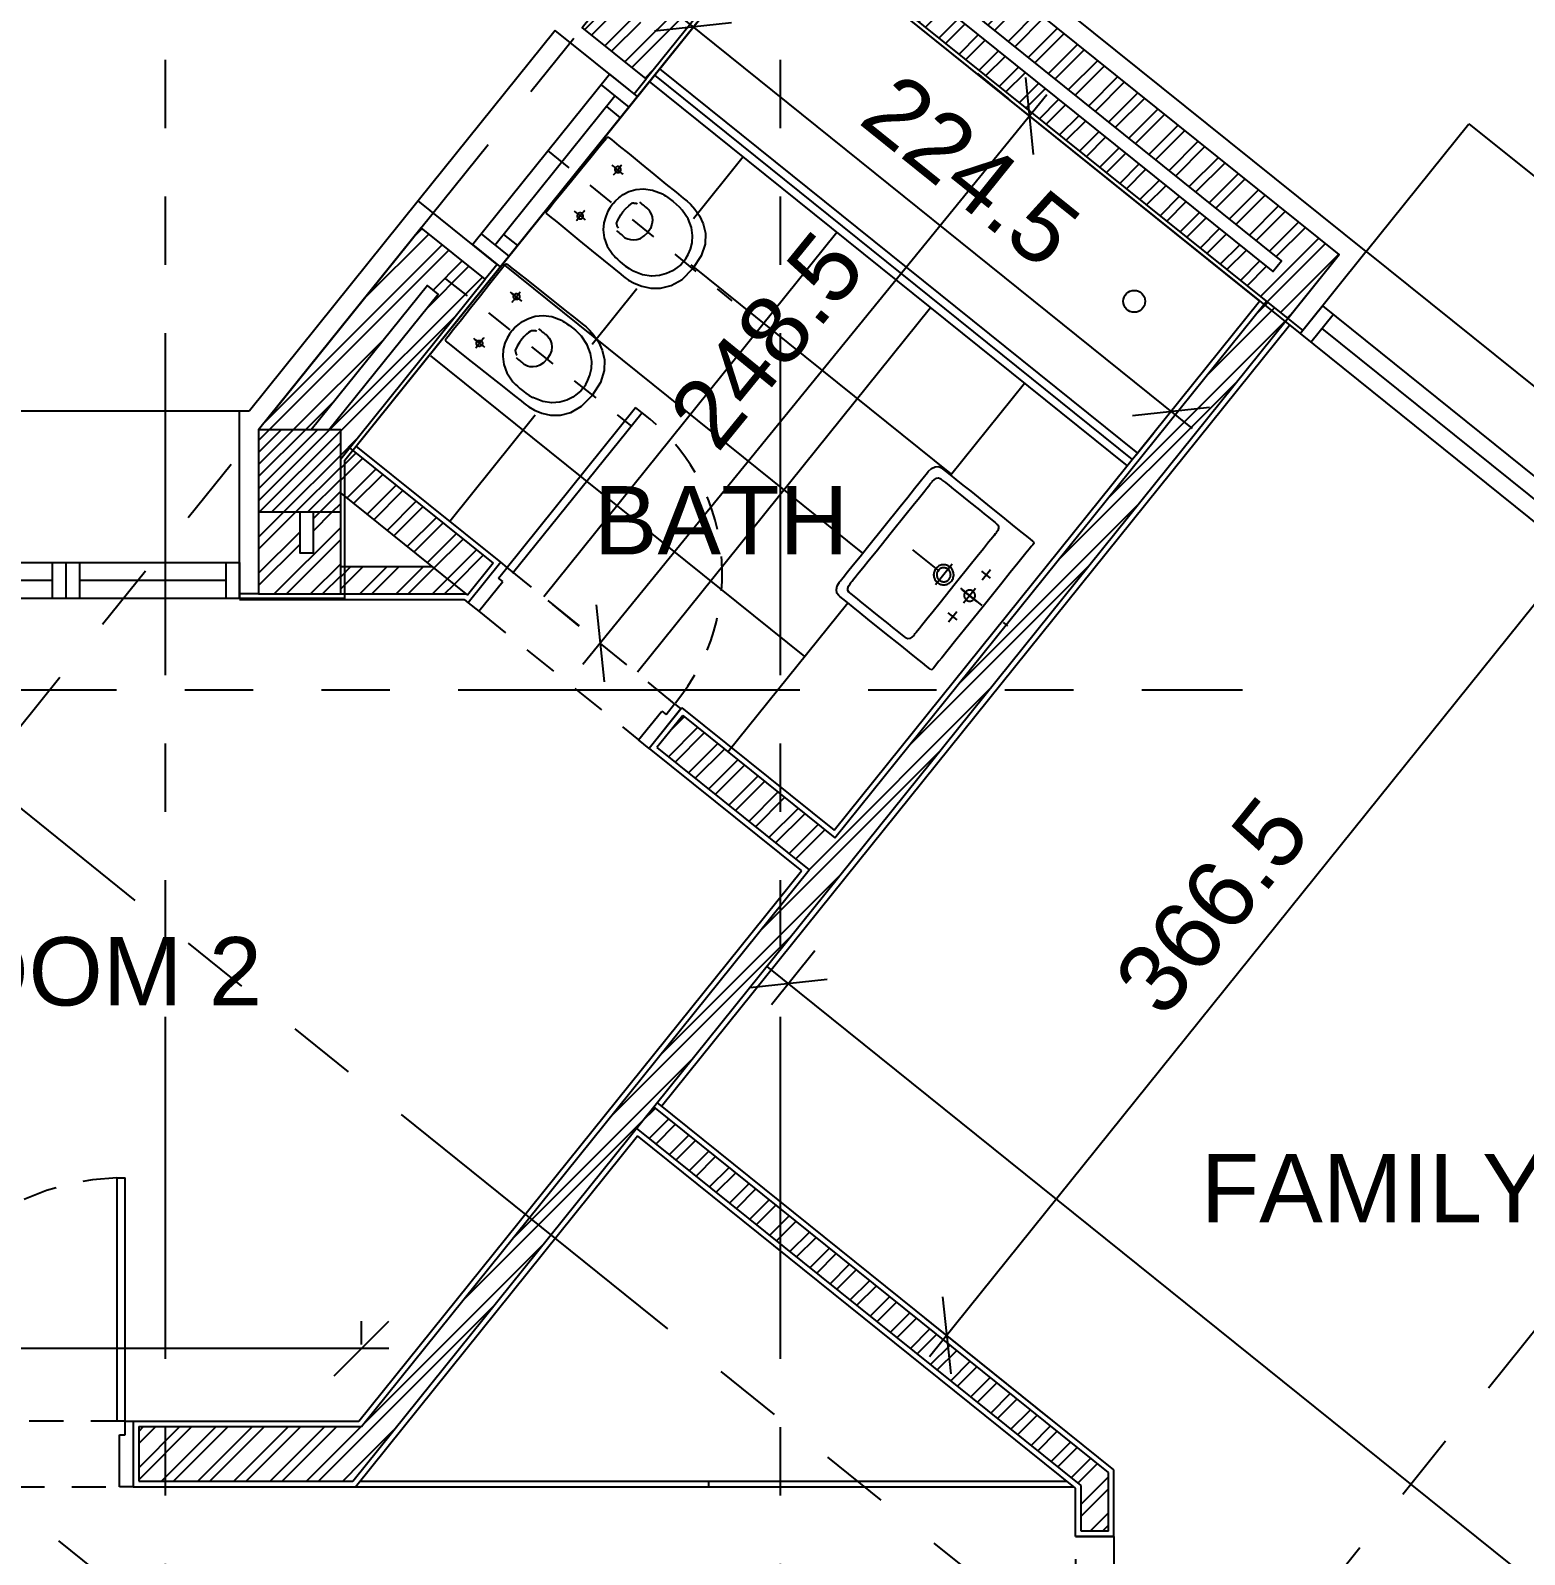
# Model space of a CAD drawing. Extents: x 186.8 to 246.9, y -2.6 to 70.8.
# Drawn here: x 206.82 to 212.29, y 48.99 to 54.56 of the extents above; entities that cross this region are included whole.
import ezdxf

# ---------------------------------------------------------------- set-up
doc = ezdxf.new("R2010")
doc.units = 0
doc.header["$MEASUREMENT"] = 0
doc.header["$PDMODE"] = 35
doc.header["$PDSIZE"] = 0.3
for name, pattern in [('AXIS_100$0$A-AXIS$0$PHANTOM', [2.5, 1.25, -0.25, 0.25, -0.25, 0.25, -0.25]), ('CENTER', [2, 1.25, -0.25, 0.25, -0.25]), ('DASHDOTX2', [50.8, 25.4, -12.7, 0, -12.7]), ('HIDDEN2', [0.1875, 0.125, -0.0625])]:
    doc.linetypes.add(name, pattern=pattern)
doc.layers.get('0').update_dxf_attribs({"linetype": 'CONTINUOUS'})
doc.layers.get('DEFPOINTS').update_dxf_attribs({"linetype": 'CONTINUOUS'})
for name, color, linetype in [('00 tiling', 165, 'CONTINUOUS'), ('00 WALL', 255, 'CONTINUOUS'), ('A-ALU', 9, 'CONTINUOUS'), ('A-AXIS-SANITARY', 10, 'DASHDOTX2'), ('a-dim', 3, 'CONTINUOUS'), ('A-FLOR-PFIX', 61, 'CONTINUOUS'), ('A-HATCH-CONC', 8, 'CONTINUOUS'), ('A-HATCH-WALL', 8, 'CONTINUOUS'), ('A-NOMENCLATURE', 3, 'CONTINUOUS'), ('A-PLASTER', 8, 'CONTINUOUS'), ('A-PORTE', 1, 'CONTINUOUS'), ('A-PROJECTION', 9, 'CONTINUOUS'), ('a-revetement', 1, 'CONTINUOUS'), ('A-WALL', 4, 'CONTINUOUS'), ('AXIS_100$0$A-AXIS-100', 10, 'AXIS_100$0$A-AXIS$0$PHANTOM'), ('S-9-10TH$0$A-STR 9-10TH', 2, 'CONTINUOUS'), ('sanitary', 6, 'CONTINUOUS')]:
    doc.layers.add(name, color=color, linetype=linetype)
doc.styles.add('A100-STEXT', font='ARIAL.TTF', dxfattribs={"height": 0.25})
doc.dimstyles.new('A100-DIM', dxfattribs={"dimtxt": 0.25, "dimasz": 0.2, "dimexe": 0.1, "dimexo": 0.3, "dimgap": 0.1, "dimtad": 1, "dimlfac": 100, "dimrnd": 0.5, "dimdsep": 46, "dimtxsty": 'A100-STEXT', "dimblk1": 'OBLIQUE', "dimblk2": 'OBLIQUE', "dimsah": 1, "dimcen": -0.05, "dimdle": 0.1, "dimclrd": 15, "dimclre": 15, "dimclrt": 256, "dimadec": 0, "dimazin": 0, "dimtfac": 0.28, "dimtix": 1, "dimtmove": 2, "dimatfit": 3, "dimldrblk": 'OBLIQUE', "dimfxl": 0, "dimtolj": 1, "dimarcsym": 0})
pattern_1 = [(45, (195.38718, -3e-10), (-0.06629126, 0.06629126), []), (45, (195.43137, -3e-10), (-0.06629126, 0.06629126), [])]
pattern_2 = [(45, (241.95445, -21.76068), (-0.06629126, 0.06629126), []), (45, (241.998645, -21.76068), (-0.06629126, 0.06629126), [])]

# ---------------------------------------------------------------- blocks, each defined once
blk = doc.blocks.new('A$C257F525F')
at = {"layer": 'A-ALU'}
for p, q in [((10.9304, 52.615), (12.2004, 52.615)), ((11.5154, 52.615), (11.5154, 52.485)), ((11.5654, 52.615), (11.5654, 52.485)), ((11.6154, 52.615), (11.6154, 52.485)), ((12.1504, 52.615), (12.1504, 52.485)), ((12.2004, 52.615), (12.2004, 52.485)), ((10.9804, 52.55), (11.5154, 52.55)), ((11.6154, 52.55), (12.1504, 52.55)), ((10.9304, 52.485), (12.2004, 52.485))]:
    blk.add_line(p, q, dxfattribs=at)
blk = doc.blocks.new('A$C4412624D')
for points in [[(-363.316505, 205.931824, 0), (-369.377186, 205.812927, 0), (-385.619804, 204.401184, 0), (-409.135235, 200.113983, 0), (-437.014357, 191.368836, 0), (-466.348038, 176.583069, 0), (-494.227158, 154.174194, 0), (-517.742592, 122.559601, 0), (-533.985207, 80.156738, 0), (-540.045876, 25.382996, 0)], [(-497.934326, 27.701111, 0), (-497.803253, 31.697464, 0), (-496.723526, 42.562134, 0), (-493.665352, 58.608521, 0), (-487.598946, 78.150055, 0), (-477.494526, 99.500153, 0), (-462.322313, 120.972229, 0), (-441.052518, 140.879669, 0), (-412.655359, 157.53595, 0), (-376.101051, 169.254425, 0)], [(-283.871368, 169.254578, 0), (-285.531082, 169.495087, 0), (-290.24971, 170.096344, 0), (-297.636414, 170.87796, 0), (-307.300392, 171.659577, 0), (-318.850838, 172.260834, 0), (-331.896935, 172.501343, 0), (-346.047874, 172.200714, 0), (-360.912849, 171.17862, 0), (-376.101044, 169.254608, 0)], [(-7.305237, 205.931824, 0), (-19.51413, 205.931824, 0), (-52.233948, 205.931824, 0), (-99.604431, 205.931824, 0), (-155.76532, 205.931824, 0), (-214.856354, 205.931793, 0), (-271.017242, 205.931793, 0), (-318.387726, 205.931793, 0), (-351.107536, 205.931763, 0), (-363.316406, 205.931763, 0)], [(-167.899292, 27.713638, 0), (-167.94632, 31.783478, 0), (-168.779755, 42.831787, 0), (-171.43811, 59.116745, 0), (-176.960022, 78.896546, 0), (-186.383972, 100.429382, 0), (-200.748535, 121.973389, 0), (-221.092255, 141.786835, 0), (-248.453674, 158.127808, 0), (-283.871368, 169.254547, 0)], [(-7.305237, 205.931824, 0), (-7.054718, 205.891724, 0), (-6.383331, 205.746399, 0), (-5.411285, 205.458283, 0), (-4.258881, 204.989777, 0), (-3.046356, 204.303314, 0), (-1.893951, 203.361298, 0), (-0.921936, 202.126221, 0), (-0.250519, 200.560455, 0), (0, 198.626465, 0)], [(-0.000031, 198.626618, 0), (-0.000031, 186.942688, 0), (-0.000031, 155.629791, 0), (-0.000031, 110.296204, 0), (-0.000031, 56.550171, 0), (0, 0, 0), (0, -53.746025, 0), (0, -99.079628, 0), (0.000031, -130.392528, 0), (0.000031, -142.076446, 0)], [(-128.633087, 134.554077, 0), (-126.879395, 134.554077, 0), (-122.179504, 134.554077, 0), (-115.375183, 134.554077, 0), (-107.308197, 134.554077, 0), (-98.820343, 134.554108, 0), (-90.753357, 134.554108, 0), (-83.949036, 134.554108, 0), (-79.249146, 134.554138, 0), (-77.495453, 134.554138, 0)], [(-93.019531, 135.467438, 0), (-93.196075, 137.437134, 0), (-93.705109, 139.291046, 0), (-94.515656, 140.998169, 0), (-95.596771, 142.527588, 0), (-96.917511, 143.848328, 0), (-98.446899, 144.929444, 0), (-100.154022, 145.740021, 0), (-102.007935, 146.249054, 0), (-103.977631, 146.425629, 0), (-103.977631, 146.425537, 0), (-105.947327, 146.248993, 0), (-107.801239, 145.73996, 0), (-109.508362, 144.929413, 0), (-111.03775, 143.848328, 0), (-112.358459, 142.527588, 0), (-113.439575, 140.99823, 0), (-114.250092, 139.291107, 0), (-114.759094, 137.437256, 0), (-114.935638, 135.46759, 0), (-114.93573, 135.467438, 0), (-114.759186, 133.497742, 0), (-114.250153, 131.643829, 0), (-113.439606, 129.936707, 0), (-112.35849, 128.407288, 0), (-111.03775, 127.086548, 0), (-109.508362, 126.005432, 0), (-107.801239, 125.194855, 0), (-105.947327, 124.685822, 0), (-103.977631, 124.509247, 0), (-103.977631, 124.509339, 0), (-102.007935, 124.685883, 0), (-100.154022, 125.194916, 0), (-98.446899, 126.005463, 0), (-96.917511, 127.086548, 0), (-95.596802, 128.407288, 0), (-94.515686, 129.936646, 0), (-93.70517, 131.643768, 0), (-93.196167, 133.49762, 0), (-93.019623, 135.467285, 0)], [(-103.977631, 156.470307, 0), (-103.977631, 154.841889, 0), (-103.977631, 150.477722, 0), (-103.977631, 144.159454, 0), (-103.977631, 136.668732, 0), (-103.977661, 128.787171, 0), (-103.977661, 121.296448, 0), (-103.977661, 114.97818, 0), (-103.977692, 110.614014, 0), (-103.977692, 108.985626, 0)], [(-239.127029, 93.496338, 0), (-244.453003, 93.570557, 0), (-249.945557, 93.674713, 0), (-255.392944, 93.798554, 0), (-260.583328, 93.931671, 0), (-265.304947, 94.063751, 0), (-269.345993, 94.184479, 0), (-272.494675, 94.283508, 0), (-274.5392, 94.350495, 0), (-275.267776, 94.375122, 0), (-275.267746, 94.375122, 0), (-277.177994, 94.160919, 0), (-282.297455, 93.202637, 0), (-289.709213, 91.026795, 0), (-298.496338, 87.159912, 0), (-307.741928, 81.128479, 0), (-316.529068, 72.45903, 0), (-323.940826, 60.67807, 0), (-329.060295, 45.312103, 0), (-330.970551, 25.887634, 0)], [(-222.988953, 73.828949, 0), (-223.338638, 74.133179, 0), (-224.304276, 74.948532, 0), (-225.760712, 76.128952, 0), (-227.582809, 77.528443, 0), (-229.645447, 79.000946, 0), (-231.823486, 80.400421, 0), (-233.99176, 81.580872, 0), (-236.025146, 82.39621, 0), (-237.798523, 82.70047, 0)], [(-222.988953, 73.828949, 0), (-222.415253, 72.286972, 0), (-220.969742, 67.851441, 0), (-219.065781, 60.807938, 0), (-217.11673, 51.442078, 0), (-215.53595, 40.039414, 0), (-214.736816, 26.885574, 0), (-215.132675, 12.266113, 0), (-217.136887, -3.533356, 0), (-221.162842, -20.227234, 0)], [(-363.316505, -149.381658, 0), (-369.377186, -149.461094, 0), (-385.619804, -148.580885, 0), (-409.135235, -145.063267, 0), (-437.014357, -137.230472, 0), (-466.348038, -123.404728, 0), (-494.227158, -101.908272, 0), (-517.742592, -71.063339, 0), (-533.985207, -29.192154, 0), (-540.045876, 25.383057, 0)], [(-497.934326, 27.701111, 0), (-497.877174, 23.658875, 0), (-496.982231, 12.679642, 0), (-494.164284, -3.515335, 0), (-488.338104, -23.204819, 0), (-478.41848, -44.667587, 0), (-463.320183, -66.182388, 0), (-441.957998, -86.028, 0), (-413.246702, -102.483177, 0), (-376.101074, -113.826691, 0)], [(-239.127029, -38.068466, 0), (-244.453003, -38.14267, 0), (-249.945557, -38.246841, 0), (-255.392944, -38.370651, 0), (-260.583328, -38.503769, 0), (-265.304947, -38.635849, 0), (-269.345993, -38.756561, 0), (-272.494675, -38.855591, 0), (-274.5392, -38.922577, 0), (-275.267776, -38.947189, 0), (-275.267746, -38.947235, 0), (-277.177994, -38.733047, 0), (-282.297455, -37.774811, 0), (-289.709213, -35.599045, 0), (-298.496338, -31.732208, 0), (-307.741928, -25.700821, 0), (-316.529068, -17.031387, 0), (-323.940826, -5.250381, 0), (-329.060295, 10.115692, 0), (-330.970551, 29.540344, 0)], [(-167.899292, 27.713638, 0), (-167.835449, 23.744888, 0), (-168.391693, 12.949295, 0), (-170.689728, -3.00711, 0), (-175.851273, -22.458359, 0), (-184.998032, -43.738403, 0), (-199.251709, -65.181274, 0), (-219.733994, -85.120949, 0), (-247.56662, -101.891426, 0), (-283.871277, -113.826691, 0)], [(-221.162796, -20.227218, 0), (-221.512482, -20.531448, 0), (-222.478119, -21.346786, 0), (-223.934555, -22.527222, 0), (-225.756668, -23.926681, 0), (-227.819305, -25.39917, 0), (-229.99733, -26.79863, 0), (-232.165619, -27.97905, 0), (-234.19902, -28.794388, 0), (-235.972382, -29.098617, 0)], [(-103.977631, -101.042419, 0), (-103.977631, -99.414001, 0), (-103.977631, -95.049827, 0), (-103.977631, -88.731552, 0), (-103.977631, -81.240814, 0), (-103.977661, -73.359253, 0), (-103.977661, -65.868515, 0), (-103.977661, -59.550239, 0), (-103.977692, -55.186066, 0), (-103.977692, -53.557648, 0)], [(-128.633087, -79.126785, 0), (-126.879395, -79.126785, 0), (-122.179504, -79.126785, 0), (-115.375183, -79.126785, 0), (-107.308197, -79.126793, 0), (-98.820343, -79.126793, 0), (-90.753357, -79.1268, 0), (-83.949036, -79.1268, 0), (-79.249146, -79.126808, 0), (-77.495453, -79.126816, 0)], [(-93.019531, -80.039558, 0), (-93.196075, -78.069855, 0), (-93.705109, -76.215965, 0), (-94.515656, -74.508842, 0), (-95.596771, -72.979439, 0), (-96.917511, -71.658707, 0), (-98.446899, -70.577591, 0), (-100.154022, -69.767044, 0), (-102.007935, -69.258026, 0), (-103.977631, -69.081474, 0), (-103.977631, -69.081459, 0), (-105.947327, -69.258011, 0), (-107.801239, -69.767036, 0), (-109.508362, -70.577583, 0), (-111.03775, -71.658699, 0), (-112.358459, -72.979431, 0), (-113.439575, -74.508835, 0), (-114.250092, -76.21595, 0), (-114.759094, -78.069839, 0), (-114.935638, -80.039543, 0), (-114.93573, -80.039558, 0), (-114.759186, -82.009262, 0), (-114.250153, -83.863159, 0), (-113.439606, -85.570282, 0), (-112.35849, -87.099686, 0), (-111.03775, -88.420425, 0), (-109.508362, -89.501541, 0), (-107.801239, -90.312088, 0), (-105.947327, -90.821113, 0), (-103.977631, -90.997673, 0), (-103.977631, -90.997658, 0), (-102.007935, -90.821106, 0), (-100.154022, -90.31208, 0), (-98.446899, -89.501533, 0), (-96.917511, -88.420418, 0), (-95.596802, -87.099678, 0), (-94.515686, -85.570274, 0), (-93.70517, -83.863144, 0), (-93.196167, -82.009254, 0), (-93.019623, -80.039543, 0)], [(-283.871368, -113.826683, 0), (-285.531082, -114.067184, 0), (-290.24971, -114.668434, 0), (-297.636414, -115.450065, 0), (-307.300392, -116.231693, 0), (-318.850838, -116.832943, 0), (-331.896935, -117.073444, 0), (-346.047874, -116.772819, 0), (-360.912849, -115.750694, 0), (-376.101044, -113.826691, 0)], [(-7.305237, -149.381658, 0), (-19.51413, -149.381658, 0), (-52.233948, -149.381658, 0), (-99.604431, -149.381658, 0), (-155.76532, -149.381658, 0), (-214.856354, -149.38166, 0), (-271.017242, -149.38166, 0), (-318.387726, -149.38166, 0), (-351.107536, -149.381662, 0), (-363.316406, -149.381662, 0)], [(-7.305237, -149.381658, 0), (-7.054718, -149.341568, 0), (-6.383331, -149.196247, 0), (-5.411285, -148.908123, 0), (-4.258881, -148.439623, 0), (-3.046356, -147.753174, 0), (-1.893951, -146.811207, 0), (-0.921936, -145.576141, 0), (-0.250519, -144.010414, 0), (0, -142.076446, 0)]]:
    blk.add_polyline3d(points)
at = {"layer": 'A-AXIS-SANITARY', "linetype": 'CENTER', "ltscale": 0.1}
blk.add_line((136.288241, 26.88557), (-721.794139, 26.885582), dxfattribs=at)
blk = doc.blocks.new('_OBLIQUE')
at = {"color": 0, "linetype": 'ByBlock'}
blk.add_line((-0.5, -0.5), (0.5, 0.5), dxfattribs=at)
blk = doc.blocks.new('*D56')
at = {"layer": 'a-dim', "color": 15, "lineweight": -2}
for p, q in [((210.2862, 54.4038), (210.4, 54.311)), ((210.5407, 54.3254), (208.8438, 52.2423)), ((208.7156, 52.4758), (208.8294, 52.383))]:
    blk.add_line(p, q, dxfattribs=at)
at = {"layer": 'DEFPOINTS', "color": 0}
for p in [(210.5188, 54.2143), (208.9069, 52.3199), (208.9482, 52.2863)]:
    blk.add_point(p, dxfattribs=at)
at = {"layer": 'a-dim', "color": 15, "lineweight": -2, "xscale": 0.2, "yscale": 0.2, "zscale": 0.2}
for p, rotation in [((210.4776, 54.2479), 50.8324854638496), ((208.9069, 52.3199), 230.8324854638496)]:
    blk.add_blockref('_OBLIQUE', p, dxfattribs=dict(at, rotation=rotation))
at = {"layer": 'a-dim', "insert": (209.5158, 53.4276), "char_height": 0.25, "attachment_point": 5, "rotation": 50.8325, "style": 'A100-STEXT'}
blk.add_mtext('\\A1;248.5', dxfattribs=at)
blk = doc.blocks.new('*D57')
at = {"layer": 'a-dim', "color": 15, "lineweight": -2}
for p, q in [((209.1685, 54.6357), (211.072, 53.1049)), ((209.1187, 54.4142), (209.1838, 54.4951)), ((210.8664, 53.0088), (210.9314, 53.0897))]:
    blk.add_line(p, q, dxfattribs=at)
at = {"layer": 'DEFPOINTS', "color": 0}
for p in [(209.3067, 54.648), (211.0544, 53.2426), (210.9941, 53.1676)]:
    blk.add_point(p, dxfattribs=at)
at = {"layer": 'a-dim', "color": 15, "lineweight": -2, "xscale": 0.2, "yscale": 0.2, "zscale": 0.2}
for p, rotation in [((209.2464, 54.573), 141.193709375791), ((210.9941, 53.1676), 321.1937093757911)]:
    blk.add_blockref('_OBLIQUE', p, dxfattribs=dict(at, rotation=rotation))
at = {"layer": 'a-dim', "insert": (210.2629, 54.0477), "char_height": 0.25, "attachment_point": 5, "rotation": 321.1937, "style": 'A100-STEXT'}
blk.add_mtext('\\A1;224.5', dxfattribs=at)
blk = doc.blocks.new('*D62')
at = {"layer": 'a-dim', "color": 15, "lineweight": -2}
for p, q in [((210.1107, 49.711), (212.5329, 52.7229)), ((212.8486, 52.3407), (212.3923, 52.7076)), ((210.5518, 49.4846), (210.0955, 49.8516))]:
    blk.add_line(p, q, dxfattribs=at)
at = {"layer": 'DEFPOINTS', "color": 0}
for p in [(212.4702, 52.645), (213.0824, 52.1527), (210.7855, 49.2966)]:
    blk.add_point(p, dxfattribs=at)
at = {"layer": 'a-dim', "color": 15, "lineweight": -2, "xscale": 0.2, "yscale": 0.2, "zscale": 0.2}
for p, rotation in [((212.4702, 52.645), 51.19370928353328), ((210.1734, 49.7889), 231.1937092835333)]:
    blk.add_blockref('_OBLIQUE', p, dxfattribs=dict(at, rotation=rotation))
at = {"layer": 'a-dim', "insert": (211.1443, 51.3597), "char_height": 0.25, "attachment_point": 5, "rotation": 51.1937, "style": 'A100-STEXT'}
blk.add_mtext('\\A1;366.5', dxfattribs=at)
blk = doc.blocks.new('*D63')
at = {"layer": 'a-dim', "color": 15, "lineweight": -2}
for p, q in [((209.6919, 51.1944), (209.5333, 50.9971)), ((216.0798, 45.8607), (209.518, 51.1377)), ((216.0979, 46.0427), (215.9393, 45.8454))]:
    blk.add_line(p, q, dxfattribs=at)
at = {"layer": 'DEFPOINTS', "color": 0}
for p in [(209.8799, 51.4281), (209.5959, 51.075), (216.2859, 46.2765)]:
    blk.add_point(p, dxfattribs=at)
at = {"layer": 'a-dim', "color": 15, "lineweight": -2, "xscale": 0.2, "yscale": 0.2, "zscale": 0.2}
for p, rotation in [((209.5959, 51.075), 141.1937093757805), ((216.0019, 45.9233), 321.1937093757805)]:
    blk.add_blockref('_OBLIQUE', p, dxfattribs=dict(at, rotation=rotation))
at = {"layer": 'a-dim', "insert": (212.9416, 48.6766), "char_height": 0.25, "attachment_point": 5, "rotation": 321.1937, "style": 'A100-STEXT'}
blk.add_mtext('\\A1;822', dxfattribs=at)
blk = doc.blocks.new('*D141')
at = {"layer": 'a-dim', "color": 15, "lineweight": -2}
for p, q in [((203.3805, 49.7551), (203.3805, 49.8401)), ((208.0341, 49.7551), (208.0341, 49.8401)), ((208.1341, 49.7401), (203.2805, 49.7401))]:
    blk.add_line(p, q, dxfattribs=at)
at = {"layer": 'DEFPOINTS', "color": 0}
for p in [(203.3805, 49.7401), (203.3805, 49.4551), (208.0341, 49.4551)]:
    blk.add_point(p, dxfattribs=at)
at = {"layer": 'a-dim', "color": 15, "lineweight": -2, "xscale": 0.2, "yscale": 0.2, "zscale": 0.2}
for p, rotation in [((203.3805, 49.7401), 180.0000000000514), ((208.0341, 49.7401), 5.139888514804625e-11)]:
    blk.add_blockref('_OBLIQUE', p, dxfattribs=dict(at, rotation=rotation))
at = {"layer": 'a-dim', "insert": (205.7073, 49.9677), "char_height": 0.25, "attachment_point": 5, "style": 'A100-STEXT'}
blk.add_mtext('\\A1;465.5', dxfattribs=at)

msp = doc.modelspace()

# ---------------------------------------------------------------- hatches: boundary and pattern name
at = {"layer": 'A-HATCH-CONC'}
h = msp.add_hatch(dxfattribs=at)
h.set_pattern_fill('ANSI31', color=256, scale=0.25, style=0)
h.set_pattern_definition([(45, (195.387175, -3e-10), (-0.022097087, 0.022097087), [])])
h.paths.add_polyline_path([(207.95761, 53.1), (207.65761, 53.1), (207.65761, 52.8), (207.95761, 52.8)])
at = {"layer": 'A-HATCH-WALL'}
h = msp.add_hatch(dxfattribs=at)
h.set_pattern_fill('ANSI32', color=256, scale=0.25, style=0)
h.set_pattern_definition(pattern_1)
h.paths.add_polyline_path([(209.75667, 55.23141), (209.66267, 55.11452), (211.3986, 53.71849), (211.36726, 53.67952), (209.63133, 55.07556), (209.56867, 54.99763), (211.42148, 53.50759), (211.60949, 53.74137)])
h = msp.add_hatch(dxfattribs=at)
h.set_pattern_fill('ANSI32', color=256, scale=0.25, style=0)
h.set_pattern_definition(pattern_1)
h.paths.add_polyline_path([(209.26377, 54.85785), (209.14688, 54.95186), (208.84093, 54.57142), (209.07471, 54.38341), (209.38066, 54.76385), (209.30273, 54.82652), (209.09078, 54.56297), (209.05182, 54.5943)])
h = msp.add_hatch(dxfattribs=at)
h.set_pattern_fill('ANSI32', color=256, scale=0.25, style=0)
h.set_pattern_definition(pattern_1)
h.paths.add_polyline_path([(208.25184, 53.8389), (207.65761, 53.1), (207.8501, 53.1), (208.27473, 53.62801), (208.31369, 53.59668), (207.91426, 53.1), (207.95761, 53.1), (207.95761, 52.99433), (208.48562, 53.6509)])
h = msp.add_hatch(dxfattribs=at)
h.set_pattern_fill('ANSI32', color=256, scale=0.25, style=0)
h.set_pattern_definition(pattern_2)
h.paths.add_polyline_path([(208.03414, 49.4551), (208.03414, 49.29553), (211.42148, 53.50759), (211.34356, 53.57026), (209.76516, 51.60757), (209.20838, 52.05532), (209.11438, 51.93843), (209.67115, 51.49068)])
h = msp.add_hatch(dxfattribs=at)
h.set_pattern_fill('ANSI32', color=256, scale=0.25, style=0)
h.set_pattern_definition(pattern_2)
h.paths.add_polyline_path([(207.99026, 53.03494), (207.95761, 52.99433), (207.95761, 52.86871), (208.42083, 52.49619), (208.51483, 52.61308)])
h = msp.add_hatch(dxfattribs=at)
h.set_pattern_fill('ANSI32', color=256, scale=0.25, style=0)
h.set_pattern_definition(pattern_1)
h.paths.add_polyline_path([(207.95761, 52.8), (207.85761, 52.8), (207.85761, 52.65), (207.80761, 52.65), (207.80761, 52.8), (207.65761, 52.8), (207.65761, 52.5), (207.95761, 52.5)])
h = msp.add_hatch(dxfattribs=at)
h.set_pattern_fill('ANSI32', color=256, scale=0.25, style=0)
h.set_pattern_definition(pattern_2)
h.paths.add_polyline_path([(207.95761, 52.5), (208.41609, 52.5), (208.29174, 52.6), (207.95761, 52.6)])
h = msp.add_hatch(dxfattribs=at)
h.set_pattern_fill('ANSI32', color=256, scale=0.25, style=0)
h.set_pattern_definition(pattern_2)
h.paths.add_polyline_path([(210.6656, 49.07255), (210.76561, 49.07255), (210.76554, 49.28706), (209.10273, 50.6243), (209.04007, 50.54637), (210.66554, 49.23916)])
h = msp.add_hatch(dxfattribs=at)
h.set_pattern_fill('ANSI32', color=256, scale=0.25, style=0)
h.set_pattern_definition(pattern_2)
h.paths.add_polyline_path([(208.00162, 49.2551), (208.03414, 49.29553), (208.03414, 49.4551), (207.21884, 49.4551), (207.21884, 49.2551)])

# ---------------------------------------------------------------- linework, layer by layer
at = {"layer": '00 tiling', "ltscale": 0.4}
for p, q in [((209.42929, 54.09826), (209.2477, 53.87247)), ((209.77218, 53.82251), (208.70027, 52.48962)), ((208.55044, 53.70757), (209.86662, 52.64909)), ((209.23783, 53.7035), (210.18998, 52.93778)), ((209.04118, 53.61566), (208.87796, 53.4127)), ((210.11506, 53.54675), (209.04315, 52.21387)), ((208.28636, 53.37121), (209.65402, 52.27134)), ((208.66937, 53.15333), (208.35738, 52.76537))]:
    msp.add_line(p, q, dxfattribs=at)
at = {"layer": '00 WALL'}
msp.add_line((208.51483, 52.61308), (208.42083, 52.49619), dxfattribs=at)
at = {"layer": 'A-ALU'}
for p, q in [((208.43987, 53.77752), (208.94122, 54.40093)), ((208.94122, 54.40093), (209.04253, 54.31946)), ((208.90989, 54.36197), (209.01119, 54.2805)), ((208.52186, 53.77574), (208.96054, 54.32123)), ((208.54118, 53.69605), (209.04253, 54.31946)), ((208.92921, 54.28227), (208.97986, 54.24153)), ((208.47121, 53.81648), (208.57251, 53.73501)), ((208.55319, 53.81471), (208.60385, 53.77397)), ((208.43987, 53.77752), (208.54118, 53.69605))]:
    msp.add_line(p, q, dxfattribs=at)
for points in [[(211.46663, 53.45203), (211.5481, 53.55334)], [(211.5056, 53.4207), (211.58707, 53.522)], [(211.5481, 53.55334), (213.32668, 52.12301)], [(211.46663, 53.45203), (213.24521, 52.0217)], [(211.54633, 53.47135), (212.58247, 52.63809)]]:
    msp.add_lwpolyline(points, dxfattribs=at)
at = {"layer": 'A-AXIS-SANITARY', "linetype": 'CENTER', "ltscale": 0.1}
msp.add_line((210.04888, 52.66195), (210.39589, 52.38288), dxfattribs=at)
msp.add_lwpolyline([(210.1942, 52.60899), (210.13318, 52.53312)], dxfattribs=at)
at = {"layer": 'A-FLOR-PFIX'}
for p, q in [((209.124, 54.42077), (210.87162, 53.01533)), ((209.0864, 54.37401), (210.83402, 52.96857)), ((209.1052, 54.39739), (210.85282, 52.99195)), ((210.1877, 52.93494), (210.45795, 53.271)), ((209.37351, 51.92253), (209.81201, 52.46779))]:
    msp.add_line(p, q, dxfattribs=at)
for points in [[(210.1164, 52.223), (210.11543, 52.22378), (210.11262, 52.22605), (210.10192, 52.23465), (210.08531, 52.24801), (210.06376, 52.26534), (210.03826, 52.28584), (210.00981, 52.30872), (209.94796, 52.35846), (209.88611, 52.4082), (209.85765, 52.43109), (209.83216, 52.45159), (209.81061, 52.46892), (209.79399, 52.48228), (209.7833, 52.49088), (209.78049, 52.49315), (209.77952, 52.49392), (209.77257, 52.50352), (209.77064, 52.51601), (209.77365, 52.5298), (209.78155, 52.54331), (209.78249, 52.54447), (209.78521, 52.54786), (209.78961, 52.55333), (209.79555, 52.56072), (209.81162, 52.5807), (209.83247, 52.60662), (209.85713, 52.63729), (209.88465, 52.67151), (209.94448, 52.7459), (210.0043, 52.82029), (210.03183, 52.85452), (210.05649, 52.88518), (210.07733, 52.9111), (210.0934, 52.93108), (210.09935, 52.93848), (210.10374, 52.94394), (210.10647, 52.94733), (210.1074, 52.94849), (210.1189, 52.95911), (210.13173, 52.96502), (210.14434, 52.9658), (210.1552, 52.96108), (210.15617, 52.9603), (210.15899, 52.95803), (210.16968, 52.94943), (210.18629, 52.93607), (210.20784, 52.91874), (210.23334, 52.89824), (210.26179, 52.87535), (210.32364, 52.82562), (210.38549, 52.77588), (210.41395, 52.75299), (210.43945, 52.73249), (210.46099, 52.71516), (210.47761, 52.7018), (210.4883, 52.6932), (210.49112, 52.69093), (210.49208, 52.69016), (210.49262, 52.6852), (210.49156, 52.68387), (210.48845, 52.68001), (210.48344, 52.67378), (210.47667, 52.66536), (210.46826, 52.65491), (210.45836, 52.64259), (210.43461, 52.61306), (210.40651, 52.57812), (210.37515, 52.53913), (210.30699, 52.45437), (210.23883, 52.36961), (210.20747, 52.33062), (210.17937, 52.29568), (210.15562, 52.26615), (210.14572, 52.25383), (210.13731, 52.24338), (210.13054, 52.23495), (210.12553, 52.22873), (210.12242, 52.22487), (210.12136, 52.22354), (210.1164, 52.223)], [(209.81588, 52.50716), (209.81253, 52.51254), (209.81231, 52.52006), (209.81505, 52.52873), (209.82061, 52.53757), (209.82148, 52.53865), (209.82399, 52.54177), (209.82805, 52.54682), (209.83354, 52.55364), (209.84035, 52.56211), (209.84837, 52.57209), (209.86761, 52.59601), (209.89037, 52.62432), (209.91578, 52.65591), (209.971, 52.72457), (210.02622, 52.79324), (210.05162, 52.82483), (210.07439, 52.85313), (210.09362, 52.87706), (210.10165, 52.88703), (210.10846, 52.8955), (210.11395, 52.90232), (210.118, 52.90737), (210.12052, 52.9105), (210.12138, 52.91157), (210.12883, 52.9189), (210.13671, 52.92345), (210.1441, 52.92484), (210.15008, 52.92272), (210.15243, 52.92082), (210.15909, 52.91547), (210.16944, 52.90715), (210.18287, 52.89635), (210.19875, 52.88358), (210.21647, 52.86932), (210.255, 52.83834), (210.29353, 52.80736), (210.31126, 52.7931), (210.32714, 52.78033), (210.34056, 52.76953), (210.35091, 52.76121), (210.35757, 52.75585), (210.35993, 52.75396), (210.36328, 52.74857), (210.36351, 52.74106), (210.36076, 52.73238), (210.3552, 52.72353), (210.35433, 52.72246), (210.35182, 52.71933), (210.34776, 52.71429), (210.34227, 52.70746), (210.33546, 52.69899), (210.32744, 52.68902), (210.3082, 52.6651), (210.28544, 52.63679), (210.26003, 52.6052), (210.20481, 52.53654), (210.14959, 52.46787), (210.12419, 52.43628), (210.10142, 52.40798), (210.08219, 52.38405), (210.07416, 52.37408), (210.06735, 52.36561), (210.06186, 52.35878), (210.05781, 52.35374), (210.05529, 52.35061), (210.05443, 52.34954), (210.04698, 52.34221), (210.0391, 52.33767), (210.03171, 52.33628), (210.02573, 52.3384), (210.02338, 52.34029), (210.01672, 52.34565), (210.00637, 52.35397), (209.99294, 52.36476), (209.97706, 52.37754), (209.95933, 52.39179), (209.92081, 52.42278), (209.88228, 52.45376), (209.86455, 52.46802), (209.84867, 52.48079), (209.83525, 52.49158), (209.8249, 52.49991), (209.81824, 52.50526), (209.81588, 52.50716), (209.81588, 52.50716)], [(210.14, 52.5416), (210.14304, 52.5394), (210.14623, 52.53755), (210.14954, 52.53605), (210.15294, 52.5349), (210.1564, 52.53409), (210.15991, 52.53363), (210.16343, 52.5335), (210.16694, 52.53372), (210.17042, 52.53426), (210.17383, 52.53514), (210.17716, 52.53635), (210.18037, 52.53788), (210.18344, 52.53973), (210.18635, 52.54191), (210.18906, 52.5444), (210.19156, 52.5472), (210.19376, 52.55024), (210.19561, 52.55342), (210.19711, 52.55673), (210.19826, 52.56013), (210.19907, 52.56359), (210.19953, 52.5671), (210.19966, 52.57062), (210.19945, 52.57413), (210.1989, 52.57761), (210.19803, 52.58103), (210.19682, 52.58435), (210.19529, 52.58757), (210.19344, 52.59064), (210.19127, 52.59355), (210.18878, 52.59626), (210.18597, 52.59876), (210.18293, 52.60097), (210.17974, 52.60282), (210.17643, 52.60431), (210.17304, 52.60546), (210.16957, 52.60627), (210.16606, 52.60673), (210.16254, 52.60686), (210.15902, 52.60664), (210.15555, 52.6061), (210.15213, 52.60522), (210.14881, 52.60401), (210.14559, 52.60248), (210.14252, 52.60063), (210.13962, 52.59845), (210.1369, 52.59597), (210.1344, 52.59316), (210.1322, 52.59012), (210.13035, 52.58694), (210.12885, 52.58363), (210.1277, 52.58023), (210.1269, 52.57677), (210.12643, 52.57326), (210.12631, 52.56974), (210.12652, 52.56623), (210.12707, 52.56275), (210.12794, 52.55933), (210.12915, 52.55601), (210.13068, 52.5528), (210.13253, 52.54972), (210.1347, 52.54681), (210.1372, 52.5441), (210.14, 52.5416), (210.14, 52.5416)], [(210.14695, 52.55024), (210.14907, 52.54871), (210.15129, 52.54742), (210.1536, 52.54637), (210.15597, 52.54557), (210.15839, 52.54501), (210.16084, 52.54469), (210.1633, 52.5446), (210.16575, 52.54475), (210.16817, 52.54513), (210.17055, 52.54575), (210.17287, 52.54659), (210.17511, 52.54765), (210.17726, 52.54895), (210.17928, 52.55046), (210.18118, 52.5522), (210.18292, 52.55415), (210.18446, 52.55627), (210.18574, 52.5585), (210.18679, 52.5608), (210.18759, 52.56317), (210.18816, 52.56559), (210.18848, 52.56804), (210.18857, 52.57049), (210.18842, 52.57294), (210.18804, 52.57537), (210.18743, 52.57775), (210.18659, 52.58007), (210.18552, 52.58232), (210.18423, 52.58446), (210.18272, 52.58649), (210.18098, 52.58838), (210.17902, 52.59012), (210.1769, 52.59166), (210.17468, 52.59295), (210.17237, 52.594), (210.17, 52.5948), (210.16758, 52.59536), (210.16513, 52.59568), (210.16268, 52.59577), (210.16022, 52.59562), (210.1578, 52.59524), (210.15542, 52.59463), (210.1531, 52.59378), (210.15086, 52.59272), (210.14871, 52.59142), (210.14668, 52.58991), (210.14479, 52.58817), (210.14305, 52.58622), (210.14151, 52.5841), (210.14022, 52.58188), (210.13918, 52.57957), (210.13838, 52.5772), (210.13781, 52.57478), (210.13749, 52.57233), (210.1374, 52.56988), (210.13755, 52.56743), (210.13793, 52.565), (210.13854, 52.56262), (210.13938, 52.5603), (210.14045, 52.55805), (210.14174, 52.55591), (210.14326, 52.55388), (210.14499, 52.55199), (210.14695, 52.55024), (210.14695, 52.55024)], [(210.33471, 52.55778), (210.30216, 52.58395)], [(210.33411, 52.58867), (210.30375, 52.55092)], [(210.27914, 52.52031), (210.23603, 52.4667)], [(210.2452, 52.47811), (210.24688, 52.4769), (210.24864, 52.47588), (210.25046, 52.47505), (210.25233, 52.47442), (210.25424, 52.47397), (210.25618, 52.47372), (210.25812, 52.47365), (210.26006, 52.47377), (210.26198, 52.47407), (210.26386, 52.47455), (210.26569, 52.47522), (210.26746, 52.47606), (210.26916, 52.47708), (210.27076, 52.47828), (210.27226, 52.47966), (210.27363, 52.4812), (210.27485, 52.48288), (210.27587, 52.48463), (210.2767, 52.48646), (210.27733, 52.48833), (210.27778, 52.49024), (210.27803, 52.49218), (210.2781, 52.49412), (210.27799, 52.49606), (210.27769, 52.49798), (210.27721, 52.49986), (210.27654, 52.5017), (210.2757, 52.50347), (210.27468, 52.50516), (210.27348, 52.50677), (210.27211, 52.50827), (210.27056, 52.50965), (210.26888, 52.51086), (210.26712, 52.51188), (210.2653, 52.51271), (210.26342, 52.51334), (210.26151, 52.51379), (210.25957, 52.51404), (210.25763, 52.51411), (210.25569, 52.51399), (210.25377, 52.51369), (210.25189, 52.5132), (210.25005, 52.51254), (210.24828, 52.51169), (210.24659, 52.51067), (210.24498, 52.50947), (210.24349, 52.5081), (210.24211, 52.50655), (210.24089, 52.50488), (210.23988, 52.50312), (210.23905, 52.5013), (210.23841, 52.49942), (210.23797, 52.49751), (210.23771, 52.49558), (210.23765, 52.49363), (210.23776, 52.4917), (210.23806, 52.48978), (210.23855, 52.48789), (210.23921, 52.48606), (210.24006, 52.48429), (210.24108, 52.48259), (210.24228, 52.48099), (210.24365, 52.47949), (210.2452, 52.47811), (210.2452, 52.47811)], [(210.21194, 52.40511), (210.17939, 52.43129)], [(210.18097, 52.39825), (210.21134, 52.436)]]:
    msp.add_lwpolyline(points, dxfattribs=at)
msp.add_circle((210.85996, 53.57024), 0.04004, dxfattribs=at)
at = {"layer": 'A-PLASTER'}
for p, q in [((209.7621, 51.63568), (211.31857, 53.5711)), ((209.13085, 50.62735), (211.42767, 53.48337)), ((208.54295, 52.61613), (208.42388, 52.46807)), ((207.58761, 52.485), (207.58761, 52.5)), ((207.58761, 52.48), (208.40904, 52.48)), ((208.40904, 52.48), (208.42388, 52.46807)), ((209.20533, 52.08344), (209.08626, 51.93538)), ((209.20533, 52.08344), (209.7621, 51.63568)), ((209.08626, 51.93538), (209.64303, 51.48762)), ((208.02456, 49.4751), (209.64303, 51.48762)), ((210.78554, 49.29664), (209.11527, 50.63988)), ((208.0112, 49.2351), (209.04312, 50.51825)), ((210.64554, 49.22958), (209.04312, 50.51825)), ((207.19884, 49.4751), (208.02456, 49.4751)), ((207.19884, 49.4751), (207.19884, 49.2351)), ((210.78567, 49.05255), (210.78554, 49.29664)), ((207.19884, 49.2351), (208.0112, 49.2351)), ((208.0112, 49.2351), (210.63868, 49.2351)), ((208.02729, 49.2551), (210.61381, 49.2551)), ((209.30446, 49.2351), (209.30446, 49.2551)), ((210.64567, 49.05255), (210.64554, 49.22958)), ((210.78567, 49.05255), (210.64567, 49.05255))]:
    msp.add_line(p, q, dxfattribs=at)
for points in [[(208.54295, 52.61613), (208.01449, 53.04112), (209.57095, 54.97654), (211.31857, 53.5711)], [(209.04253, 54.31946), (209.57095, 54.97654), (211.46663, 53.45203)], [(207.58761, 52.485), (207.97261, 52.485), (207.97261, 52.98905), (208.54118, 53.69605)]]:
    msp.add_lwpolyline(points, dxfattribs=at)
at = {"layer": 'A-PORTE'}
for p, q in [((208.56321, 52.59345), (209.03635, 53.18178)), ((209.05972, 53.16298), (209.03635, 53.18178)), ((209.05972, 53.16298), (208.58659, 52.57465)), ((208.54295, 52.61613), (208.42388, 52.46807)), ((208.56633, 52.59733), (208.54295, 52.61613)), ((208.535, 52.55837), (208.56633, 52.59733)), ((208.46284, 52.43673), (208.55058, 52.54583)), ((208.55058, 52.54583), (208.535, 52.55837)), ((208.42388, 52.46807), (208.46284, 52.43673)), ((209.17883, 52.09836), (209.15545, 52.11716)), ((209.0473, 51.96672), (209.13191, 52.07193)), ((209.20221, 52.07956), (209.08626, 51.93538)), ((209.13191, 52.07193), (209.1475, 52.0594)), ((209.1475, 52.0594), (209.17883, 52.09836)), ((209.17883, 52.09836), (209.20221, 52.07956)), ((209.08626, 51.93538), (209.0473, 51.96672)), ((207.13884, 50.3651), (207.13884, 49.4751)), ((207.13884, 50.3651), (207.16884, 50.3651)), ((207.16884, 49.4751), (207.16884, 50.3651)), ((207.16884, 49.4751), (207.19884, 49.4751)), ((207.16884, 49.4251), (207.16884, 49.4751)), ((207.19884, 49.4751), (207.19884, 49.2351)), ((207.14884, 49.2351), (207.14884, 49.4251)), ((207.14884, 49.4251), (207.16884, 49.4251)), ((207.19884, 49.2351), (207.14884, 49.2351)), ((210.64567, 49.05258), (210.78567, 49.05255))]:
    msp.add_line(p, q, dxfattribs=at)
at = {"layer": 'A-PORTE', "linetype": 'HIDDEN2'}
for p, q in [((209.17883, 52.09836), (208.56633, 52.59733)), ((208.46284, 52.43673), (209.0473, 51.96672)), ((207.16884, 49.4751), (206.27884, 49.4751)), ((206.29884, 49.2351), (207.14884, 49.2351)), ((210.64567, 47.94531), (210.64571, 49.05258)), ((210.78567, 49.05255), (210.78567, 47.92))]:
    msp.add_line(p, q, dxfattribs=at)
for centre, radius, start, end in [((208.61625, 52.57447), 0.73689, 320.14607, 53.00023), ((207.16974, 49.47473), 0.8909, 91.98764, 179.97659)]:
    msp.add_arc(centre, radius, start, end, dxfattribs=at)
at = {"layer": 'A-PROJECTION'}
for p, q in [((208.74251, 54.56074), (208.24116, 53.93732)), ((211.70792, 53.75207), (212.08394, 54.21963)), ((212.08394, 54.21963), (215.31974, 51.61739)), ((211.70791, 53.75205), (213.48689, 52.32222)), ((206.31761, 53.17), (207.58761, 53.17))]:
    msp.add_line(p, q, dxfattribs=at)
at = {"layer": 'a-revetement'}
for p, q in [((211.70791, 53.75205), (209.51221, 55.51784)), ((209.03084, 54.32886), (208.74251, 54.56074)), ((209.03084, 54.32886), (209.07471, 54.38341)), ((208.24116, 53.93732), (207.62408, 53.17)), ((208.52949, 53.70545), (208.24116, 53.93732)), ((211.70791, 53.75205), (211.47603, 53.46372)), ((208.52949, 53.70545), (208.48562, 53.6509)), ((211.42148, 53.50759), (211.47603, 53.46372)), ((207.58761, 52.5), (207.58761, 53.17)), ((207.58761, 53.17), (207.62408, 53.17)), ((207.65761, 52.5), (207.58761, 52.5))]:
    msp.add_line(p, q, dxfattribs=at)
at = {"layer": 'A-WALL'}
for p, q in [((208.00162, 49.2551), (211.60949, 53.74137)), ((209.76516, 51.60757), (211.34356, 53.57026)), ((207.99026, 53.03494), (208.51483, 52.61308)), ((207.95761, 52.86871), (208.42083, 52.49619)), ((207.95761, 52.6), (208.29174, 52.6)), ((208.51483, 52.61308), (208.42083, 52.49619)), ((207.95761, 52.5), (208.41609, 52.5)), ((209.20838, 52.05532), (209.11438, 51.93843)), ((209.20838, 52.05532), (209.76516, 51.60757)), ((209.11438, 51.93843), (209.67115, 51.49068)), ((208.03414, 49.4551), (209.67115, 51.49068)), ((210.76554, 49.28706), (209.10273, 50.6243)), ((210.66554, 49.23916), (209.04007, 50.54637)), ((207.21884, 49.4551), (207.21884, 49.2551)), ((207.21884, 49.4551), (208.03414, 49.4551)), ((210.76567, 49.07255), (210.76554, 49.28706)), ((207.21884, 49.2551), (208.00162, 49.2551)), ((210.66567, 49.07255), (210.66554, 49.23916)), ((210.76567, 49.07255), (210.66567, 49.07255))]:
    msp.add_line(p, q, dxfattribs=at)
for points in [[(209.56867, 54.99763), (211.42148, 53.50759), (211.60949, 53.74137), (209.75667, 55.23141)], [(209.63133, 55.07556), (211.36726, 53.67952), (211.3986, 53.71849), (209.66267, 55.11452)], [(209.38066, 54.76385), (209.07471, 54.38341), (208.84093, 54.57142), (209.14688, 54.95186)], [(207.95761, 52.99433), (208.48562, 53.6509), (208.25184, 53.8389), (207.65761, 53.1)], [(207.91426, 53.1), (208.31369, 53.59668), (208.27473, 53.62801), (207.8501, 53.1)], [(207.65761, 52.8), (207.65761, 52.5), (207.95761, 52.5), (207.95761, 52.8)], [(207.80761, 52.8), (207.80761, 52.65), (207.85761, 52.65), (207.85761, 52.8)]]:
    msp.add_lwpolyline(points, dxfattribs=at)
at = {"layer": 'AXIS_100$0$A-AXIS-100'}
for p, q in [((199.87967, 43.42837), (221.33107, 70.10253)), ((204.3215, 39.85624), (225.7729, 66.5304)), ((207.31554, 63.4533), (207.31554, 41.71458)), ((209.56554, 63.4533), (209.56554, 41.71458)), ((232.5327, 31.01193), (196.7434, 59.79374)), ((231.27933, 29.45339), (195.49002, 58.2352)), ((193.38718, 52.15), (211.25575, 52.15))]:
    msp.add_line(p, q, dxfattribs=at)
at = {"layer": 'S-9-10TH$0$A-STR 9-10TH'}
msp.add_lwpolyline([(207.95761, 52.8), (207.95761, 53.1), (207.65761, 53.1), (207.65761, 52.8)], close=True, dxfattribs=at)
at = {"layer": 'sanitary'}
msp.add_lwpolyline([(210.28447, 52.47249), (210.23086, 52.5156)], dxfattribs=at)

# ---------------------------------------------------------------- block references
at = {"layer": 'A-ALU'}
msp.add_blockref('A$C257F525F', (195.38718, 0), dxfattribs=at)
at = {"layer": 'A-FLOR-PFIX', "yscale": 0.001013189780060486, "zscale": 0.00101318978022957}
for p, xscale, rotation in [((208.83854, 54.05565), 0.001013189780291193, 140.7727124983293), ((208.43283, 53.54534), -0.001013189780288081, 321.6147065740387)]:
    msp.add_blockref('A$C4412624D', p, dxfattribs=dict(at, xscale=xscale, rotation=rotation))

# ---------------------------------------------------------------- texts
at = {"layer": 'A-NOMENCLATURE', "style": 'A100-STEXT'}
for s, p in [('BATH', (208.88319, 52.64443)), ('BEDROOM 2', (205.57423, 50.995)), ('FAMILY ROOM ', (211.10356, 50.20202))]:
    msp.add_text(s, height=0.25, dxfattribs=at).set_placement(p)

# ---------------------------------------------------------------- dimensions: what is measured, and where the dimension line sits
at = {"layer": 'a-dim'}
for p1, p2, distance, picture, middle in [((209.30674, 54.648), (211.05436, 53.24256), -0.09623, '*D57', (210.26291, 54.04769)), ((210.51879, 54.21429), (208.94816, 52.28627), -0.05318, '*D56', (209.51576, 53.42765)), ((210.78554, 49.29664), (213.08236, 52.15266), 0.78555, '*D62', (211.14433, 51.35967)), ((216.2859, 46.27645), (209.87993, 51.42814), 0.45314, '*D63', (212.9416, 48.67658)), ((208.03414, 49.4551), (203.38054, 49.4551), -0.28498, '*D141', (205.70734, 49.96772))]:
    dim = msp.add_aligned_dim(p1=p1, p2=p2, distance=distance, dimstyle='A100-DIM', dxfattribs=at)
    dim.commit()
    dim.dimension.update_dxf_attribs({"geometry": picture, "text_midpoint": middle})

doc.saveas('drawing.dxf')
